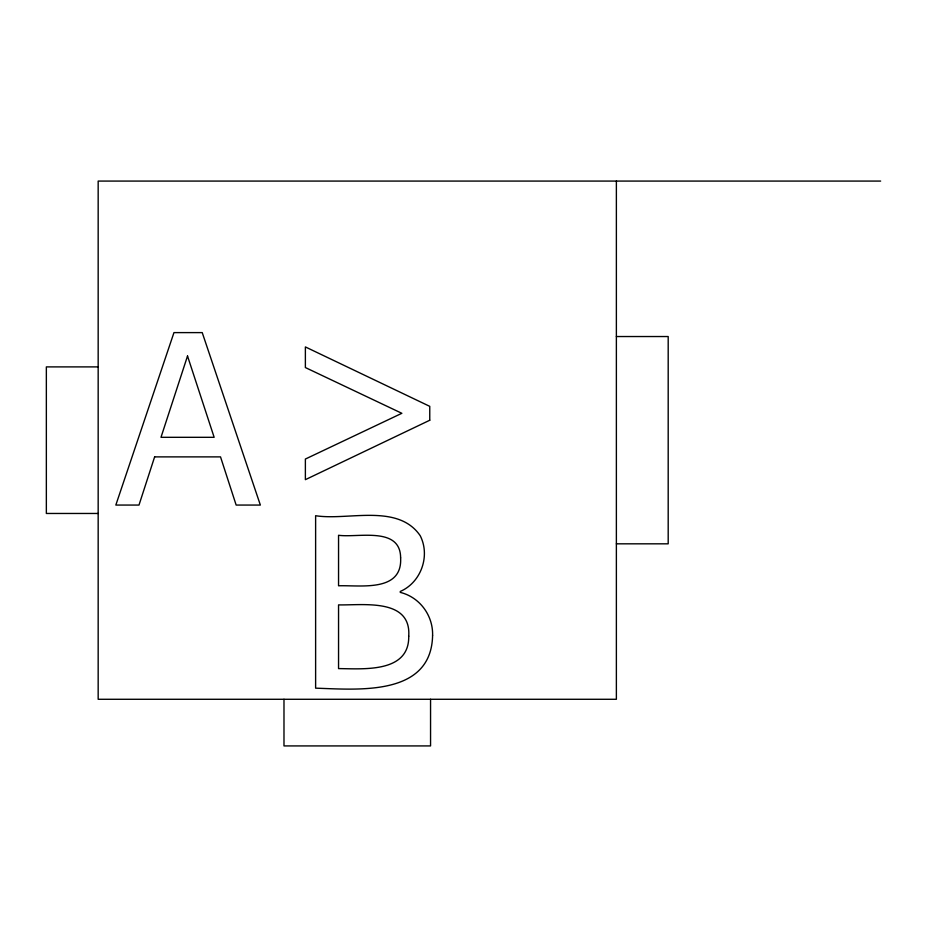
<?xml version="1.0" encoding="UTF-8"?>
<svg xmlns="http://www.w3.org/2000/svg" width="927" height="927" viewBox="0 0 927 927"><rect width="100%" height="100%" fill="white"/><g stroke="black" fill="none" stroke-linecap="round" stroke-linejoin="round"><path stroke-width="1.39" d="M880.65 181.078L98.169 181.078L98.169 699.282L616.374 699.282L616.374 181.078M616.374 336.536L668.193 336.536L668.193 543.825L616.374 543.825M98.169 366.895L46.35 366.895L46.35 513.465L98.169 513.465M430.557 699.282L430.557 745.922L283.986 745.922L283.986 699.282M408.737 636.165C409.398 673.072 363.43 668.807 338.552 668.599L338.552 604.891C362.816 605.389 411.345 597.892 408.737 636.165M432.596 635.238C431.507 696.837 357.613 689.468 315.62 688.17L315.62 515.713C347.822 520.858 397.776 502.99 420.198 535.69C430.487 555.864 421.125 582.388 400.279 591.461L400.279 592.388C419.676 597.173 433.094 615.366 432.596 635.238M400.626 557.869C402.48 592.434 360.58 585.076 338.552 585.783L338.552 535.285C358.112 537.938 400.499 526.212 400.626 557.869M154.624 456.884L138.992 505.064L115.829 505.064L173.963 332.608L202.225 332.608L260.36 505.064L236.153 505.064L220.522 456.884L154.624 456.884M187.521 356.003L160.997 437.312L214.149 437.312L187.521 356.003M429.757 420.244L305.377 479.665L305.377 459.05L401.843 413.303L305.377 367.555L305.377 346.93L429.757 406.35L429.757 420.244"/></g></svg>
